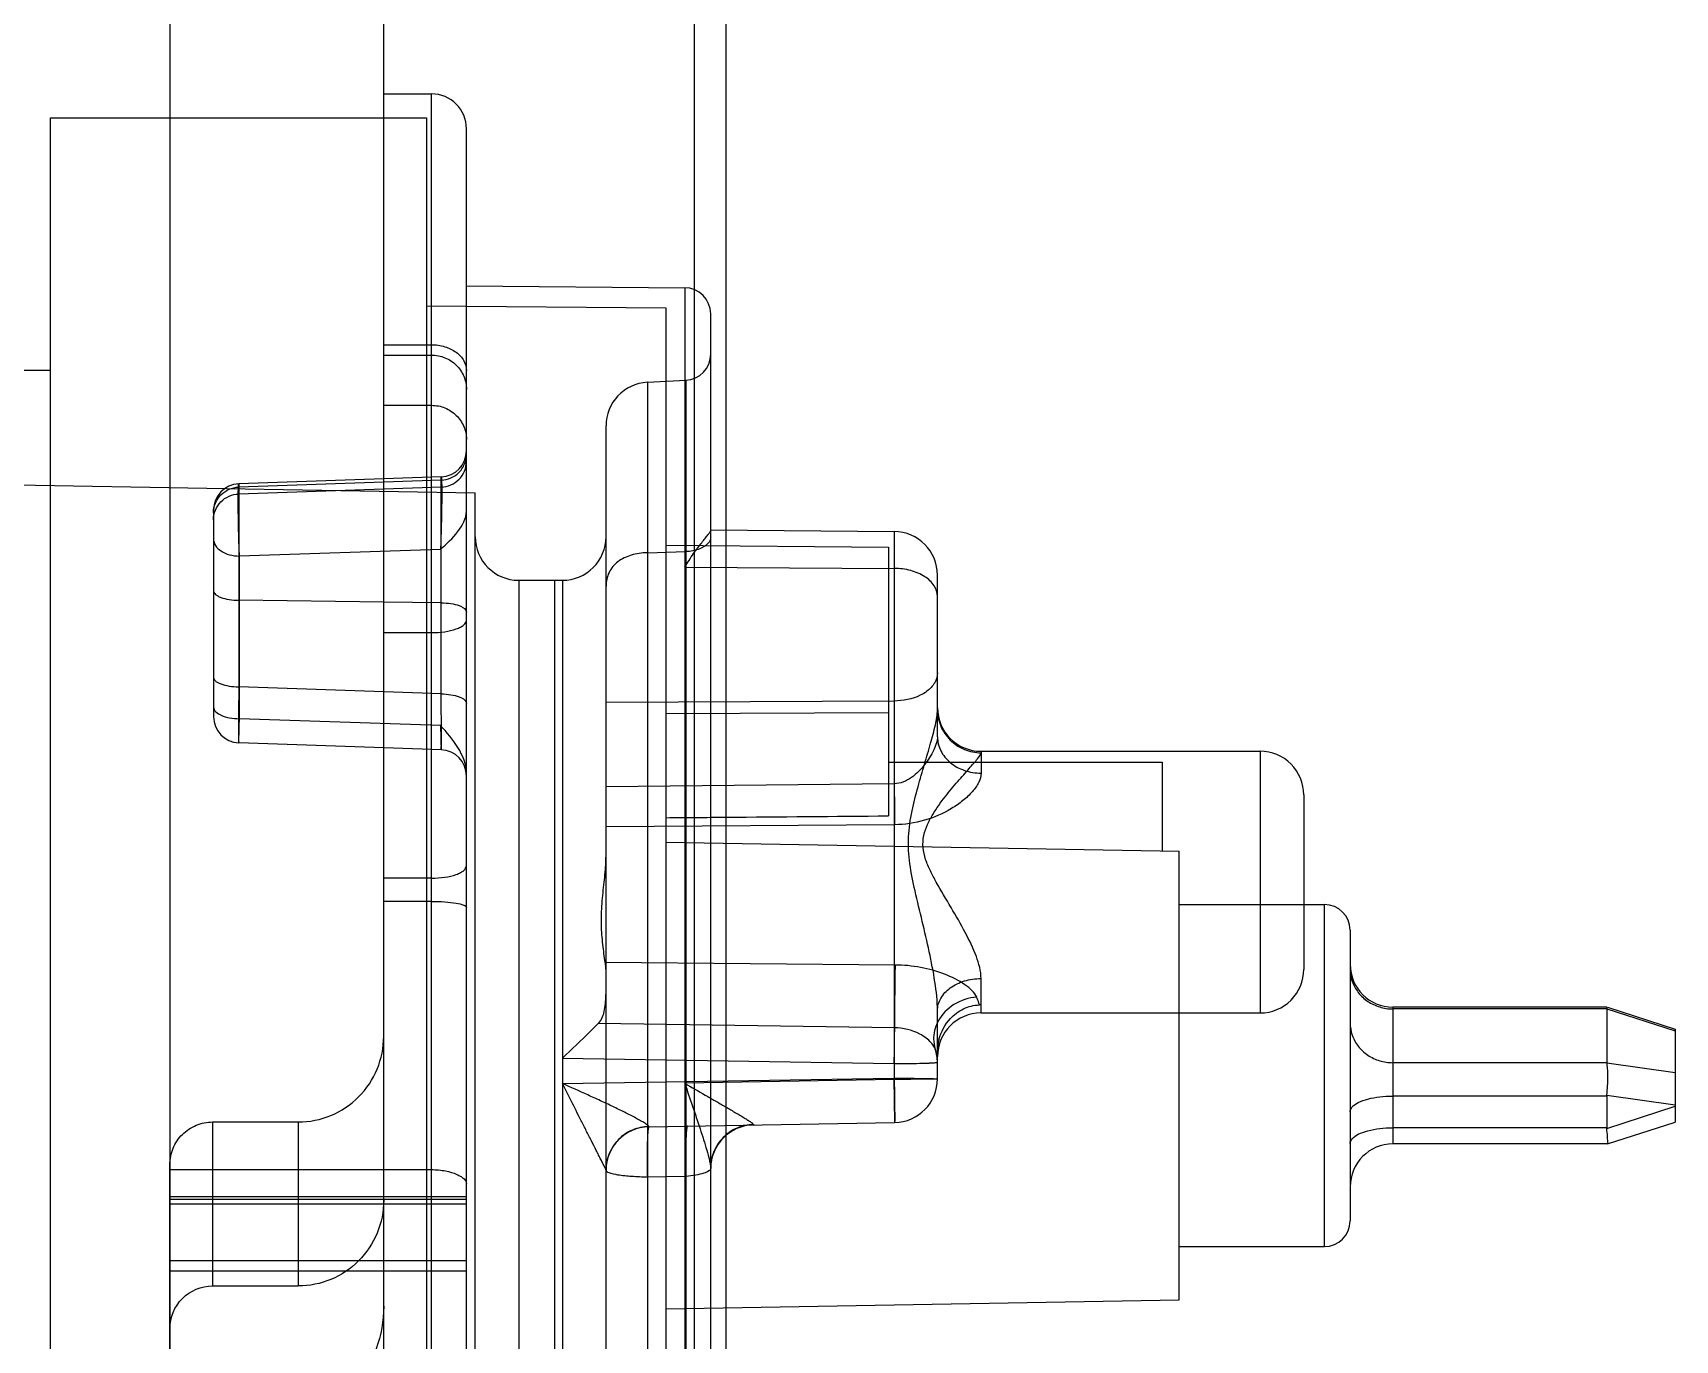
# Model space of a CAD drawing. Header units: millimetres. Extents: x 27300 to 28436, y -21252 to -20448.
# Drawn here: x 27584.11 to 27603.31, y -20633.08 to -20617.79 of the extents above; entities that cross this region are included whole.
import ezdxf

# ---------------------------------------------------------------- set-up
doc = ezdxf.new("R2010")
doc.units = ezdxf.units.MM
doc.header["$LTSCALE"] = 8
for name, color, linetype in [('Cav-cor', 30, 'Continuous'), ('PRODUCT', 1, 'Continuous'), ('WT', 4, 'Continuous')]:
    doc.layers.add(name, color=color, linetype=linetype)

# ---------------------------------------------------------------- blocks, each defined once
blk = doc.blocks.new('20160901.200809')
at = {"layer": 'Cav-cor', "color": 241}
for p, q in [((2.10399999999936, 122.1347346911025), (2.10399999999936, 190.1631368103008)), ((6.10399999999936, 158.5305208709033), (6.10399999999936, 118.2436231056017)), ((5.733409522599686, 156.9318039236023), (5.733409522599686, 118.2436231056017)), ((2.10399999999936, 135.0729357507007), (2.663999999997031, 135.0729357507007)), ((2.663999999997031, 118.8495812261026), (2.663999999997031, 135.0729308159025)), ((3.072000000000116, 112.2271215233013), (3.072000000000116, 134.6653259647028)), ((3.072000000000116, 132.8289357507019), (5.624670319899451, 132.8066589343034)), ((5.624670319899451, 132.8066589342016), (5.624670319899451, 114.4912125670999)), ((5.927999999999884, 114.7972248085025), (5.927999999999884, 132.5006043191024)), ((2.10399999999936, 132.1399369832034), (2.663999999997031, 132.1399369832034)), ((2.10399999999936, 132.0183696747008), (2.663999999997031, 132.0183696747008)), ((5.187308662298165, 131.7001913234999), (5.638014802600082, 131.7238118314017)), ((5.187308662298165, 131.7001885612008), (5.187308662298165, 115.5976801786019)), ((5.638014802600082, 131.7238118314017), (5.638014802600082, 115.5740596701035)), ((2.10399999999936, 131.4315545092031), (2.663999999997031, 131.4315545092031)), ((4.703999999997905, 116.1070341163031), (4.703999999997905, 131.1899543455002)), ((-13.87780145450233, 130.705282301602), (0.2562464151997119, 130.4585715783032)), ((0.2562464151997119, 130.4585715783032), (3.173999999999069, 130.4076420000019)), ((2.10399999999936, 130.5715324458033), (0.4093207539990544, 130.5123529425)), ((2.10399999999936, 130.5340747322007), (0.4093207539990544, 130.474895228901)), ((0.4093207539990544, 130.5123529425), (0.4093207539990544, 130.474895228901)), ((0.4093207539990544, 130.474895228901), (0.4093207539990544, 128.1393845681014)), ((2.10399999999936, 130.452181824101), (0.4093207539990544, 130.3940896150016)), ((2.776679245998821, 130.5950229227019), (2.10399999999936, 130.5715324458033)), ((2.776679245998821, 130.5575652091029), (2.10399999999936, 130.5340747322007)), ((2.776679245998821, 130.4752407148007), (2.10399999999936, 130.452181824101)), ((2.776679245998821, 130.5575652091029), (2.776679296599468, 130.5950229249029)), ((2.776679245998821, 128.0567145879031), (2.776679245998821, 130.5575652091029)), ((3.173999999999069, 116.8902295041007), (3.173999999999069, 130.4076420000019)), ((0.113999999997759, 130.2065393494013), (0.113999999997759, 127.7911321519023)), ((5.927999999999884, 129.9735118163007), (8.074450537100347, 129.9547800262008)), ((8.074450535499636, 129.9547798332023), (8.07445053309857, 123.5492000506019)), ((2.768670318397199, 129.7459739809019), (0.4173296811968612, 129.668889857403)), ((0.417329680200055, 127.7669977086007), (0.4173296811968612, 129.668889857403)), ((5.187308662298165, 129.7082485189021), (5.638014802600082, 129.7204806789014)), ((5.624670319899451, 129.5381468012019), (8.07445053309857, 129.5243983073015)), ((8.579999999998108, 127.5550724420027), (8.579999999998108, 129.4446955761014)), ((3.683999999997468, 129.3853989799027), (3.683999999997468, 117.9124725215006)), ((3.683999999997468, 129.3853989800009), (4.193999999999505, 129.3853989800009)), ((4.10399999999936, 117.9124725214024), (4.10399999999936, 129.3853989800009)), ((4.193999999999505, 129.3853989800009), (4.193999999999505, 117.9124725214024)), ((2.10399999999936, 129.1306830525027), (0.4093207539990544, 129.1518910898012)), ((2.776679245998821, 129.122264818503), (2.10399999999936, 129.1306830525027)), ((2.10399999999936, 128.7731381649028), (2.663999999997031, 128.7731381649028)), ((2.10399999999936, 128.0802050648017), (0.4093207539990544, 128.1393845681014)), ((2.776679245998821, 128.0567145879031), (2.10399999999936, 128.0802050648017)), ((8.07445053309857, 127.9734731941026), (4.703999999997905, 127.9545577753015)), ((2.76867031979782, 127.6887242545999), (0.417329680200055, 127.7669977086007)), ((2.10399999999936, 127.4261390556021), (0.4093207539990544, 127.4853185589018)), ((2.776679245998821, 127.4026485786999), (2.10399999999936, 127.4261390556021)), ((9.090000000000146, 127.3857573769019), (9.090000000000146, 127.1302436766018)), ((9.090000000000146, 127.3857573779023), (12.35399999999936, 127.3857573779023)), ((12.35399999999936, 127.3857573779023), (12.35399999999936, 124.325757377901)), ((8.07445053309857, 127.0055453658024), (4.703999999997905, 126.9718428742999)), ((12.86399999999776, 126.8757573779003), (12.86399999999776, 124.8357573779031)), ((8.078901066197432, 126.5271808939033), (4.703999999997905, 126.5029583552023)), ((2.663999999997031, 125.9019991423011), (2.10399999999936, 125.9019991423011)), ((2.663999999997031, 125.6307573113008), (2.10399999999936, 125.6307573113008)), ((8.084475025698339, 124.8865139884001), (4.693553034798242, 124.9144588272029)), ((9.090000000000146, 124.3257573780029), (9.090000000000146, 124.7285526923006)), ((8.579999999998108, 123.5547671865024), (8.579999999998108, 124.352817797102)), ((9.090000000000146, 124.325757377901), (12.35399999999936, 124.325757377901)), ((8.077236629898835, 124.153268602), (4.610917646998132, 124.2025646004004)), ((4.193999999999505, 123.797547853701), (8.069999999999709, 123.7354157795016)), ((4.193999999999505, 123.5003237022029), (8.069999999999709, 123.5624556922012)), ((4.292570810099278, 123.3055044694011), (4.193999999999505, 123.5003112885024)), ((8.07445053309857, 123.5492000506019), (5.624670319899451, 123.5039310058019)), ((8.069999999999709, 123.5624556922012), (8.078900727297878, 123.0448448620009)), ((0.1039999999993597, 123.0510497866017), (0.1039999999993597, 121.1333623451028)), ((0.1039999999993597, 123.0510497866017), (1.10399999999936, 123.0510497866017)), ((1.10399999999936, 123.0510497866017), (1.10399999999936, 121.1333623451028)), ((5.205099272698135, 122.9946824710023), (8.078900727297878, 123.0448448620009)), ((5.205099272698135, 122.9946824710023), (5.205126602599194, 122.9974823836019)), ((-0.3960000000006403, -29.87658196589837), (-0.3960000000006403, 122.5523079473023)), ((-0.3960000000006403, 122.4940219801028), (2.663999999997031, 122.4940219801028)), ((5.638014802600082, 122.4147866186031), (5.187308662298165, 122.4061445745028)), ((-0.3960000000006403, 122.1788197652022), (3.072000000000116, 122.1788197652022)), ((3.072000000000116, 122.1451822686031), (-0.3960000000006403, 122.1451822686031)), ((-0.3960000000006403, 122.0943667316023), (3.072000000000116, 122.0943667316023)), ((2.10399999999936, 117.2478752993011), (2.10399999999936, 122.1347346911025)), ((-0.3960000000006403, 121.4330597074004), (3.072000000000116, 121.4330597074004)), ((-0.3960000000006403, 121.3106692687034), (3.072000000000116, 121.3106692687034)), ((0.1039999999993597, 121.1333623451028), (1.10399999999936, 121.1333623451028))]:
    blk.add_line(p, q, dxfattribs=at)
for centre, radius, start, end in [((2.663999999997031, 134.6649357507013), 0.4079999999999998, 0, 90), ((5.621999999999389, 132.5006705858032), 0.3059999999999999, 0, 89.50000000045851), ((5.621999999999389, 132.0293924690013), 0.3059999999999999, 272.9999999995457, 0), ((5.213999999999942, 131.1908902607029), 0.5099999999999998, 92.99999999996813, 180), ((2.765999999999622, 130.9008350729018), 0.3059994590999999, 272.0000094381729, 0.0002702082314281174), ((0.4199999999982538, 130.2065393494013), 0.3059999999999999, 92.00000001244523, 180), ((3.683999999997468, 129.8953989800029), 0.5099999999999998, 180.0014595721823, 270), ((4.193999999999505, 129.8953989800029), 0.5099999999999998, 270, 0), ((8.069999999999709, 129.4447994455004), 0.5099999999999998, 359.9999801050587, 89.49999955304615), ((0.4199999999982538, 127.7911322828004), 0.3059999999999999, 180.0000245079141, 268.0000008545329), ((9.090000000000146, 127.8957573779007), 0.5099999999999998, 180.0008764280699, 270), ((2.765999999999622, 127.0968373377), 0.3059994574999999, 359.9995595909793, 87.9999846296737), ((12.35399999999936, 126.8757573779003), 0.5099999999999998, 359.999901080089, 90), ((109.3233240365989, 127.7083259768006), 101.2513125163999, 180.3976905114013, 180.6683978858986), ((12.35399999999936, 124.8357573779031), 0.5099999999999998, 270, 9.891991098657226e-05), ((9.090000000000146, 123.8157573779026), 0.5099999999999998, 90, 180), ((9.080134322299273, 121.5025248144011), 2.917601569699999, 89.80625772170758, 90.18894842099895), ((8.996975321399077, 124.0084656873005), 0.4646530350999998, 151.7922679197169, 154.9524128339091), ((1.104226657698746, 124.050783805902), 0.9997460257999995, 269.9870100188295, 0.06822803644635037), ((8.069999999999709, 123.7431043148026), 0.5099999999999998, 0, 18.24499896481066), ((9.143147913699067, 123.8755642682008), 0.5631483130999998, 165.6226958840331, 179.9317630983041), ((8.072201561499242, 155.8154195200004), 32.08000378639998, 269.9960679498008, 270.2775446406006), ((8.12391640379792, 146.4886061651014), 22.75305028719999, 270.2610892421992, 270.6191114954978), ((8.261617560499872, 134.6539231000024), 10.91757462839999, 270.5675992446022, 271.1597950912899), ((8.069999999999709, 123.5547671865024), 0.5099999999999998, 271.0000000000659, 0), ((5.213999999999942, 122.4847609918033), 0.5099995773999998, 91.00000165735898, 180.0000949763223), ((6.437998535198858, 122.5061251204024), 0.5099990844999998, 90.99983541349597, 179.9999970424413)]:
    blk.add_arc(centre, radius, start, end, dxfattribs=at)
at = {"layer": 'Cav-cor', "color": 241, "extrusion": (0, 0, -1)}
for centre, major_axis, start_param, end_param in [((1.10399999999936, 122.1347346911025), (0, -1.001372346), 4.712388980379586, 6.283185307179586), ((0.1039999999993597, 120.6326761721029), (0, -0.500686173), 1.5707963268, 3.1415926536)]:
    blk.add_ellipse(centre, major_axis=major_axis, ratio=0.9986295347999996, start_param=start_param, end_param=end_param, dxfattribs=at)
at = {"layer": 'Cav-cor', "color": 241}
for points, knots in [([(2.663999999997031, 132.1399369832034), (2.716610664298059, 132.1399369832034), (2.819177303597826, 132.1253555633011), (2.953178287400078, 132.0613584788007), (3.047822759199335, 131.9619348875021), (3.072000000000116, 131.8767311691008), (3.072000000000116, 131.8366869392012)], [0, 0, 0, 0, 0.2828298238, 0.5476635325, 0.7847261078, 1, 1, 1, 1]), ([(2.663999999997031, 132.0183696747008), (2.717027789098211, 132.0183696747008), (2.823949858298874, 131.9976599463007), (2.959541449599783, 131.9088138410007), (3.050628332799533, 131.7756846444026), (3.072000000000116, 131.6699928463022), (3.072000000000116, 131.6178657839009)], [0, 0, 0, 0, 0.2521375976, 0.5030283649, 0.7521451953, 1, 1, 1, 1]), ([(2.663999999997031, 131.4315545092031), (2.717027790797147, 131.4315545094032), (2.823949863199232, 131.4108447794024), (2.959541455096769, 131.3219986708027), (3.050628334996873, 131.1888694739027), (3.072000000000116, 131.0831776788), (3.072000000000116, 131.0310506184032)], [0, 0, 0, 0, 0.2521376056, 0.5030283793, 0.7521452051, 1, 1, 1, 1]), ([(2.776679245998821, 130.4752407148007), (2.815545579200261, 130.4765730207), (2.893365496100159, 130.4940862598014), (2.991264605600009, 130.5613081761003), (3.056688394299272, 130.6597170448003), (3.072000000000116, 130.7371995060021), (3.072000000000116, 130.7754356508012)], [0, 0, 0, 0, 0.2521342174, 0.5029850528, 0.7520995553000001, 1, 1, 1, 1]), ([(2.890460931797861, 130.5833510522025), (2.931020231699222, 130.601053306902), (3.005083375599497, 130.6546400277002), (3.048855478096812, 130.7350403753007), (3.060793731398007, 130.7773229527011)], [0, 0, 0, 0, 0.5018057632, 1, 1, 1, 1]), ([(0.4173296823973942, 129.6688898606008), (0.4156011067971122, 129.7095533902029), (0.4124616847002471, 129.7966166993028), (0.4086744669002655, 129.9320264123016), (0.4057192449981812, 130.0731558119005), (0.4038553434984351, 130.2085166611032), (0.4032173318992136, 130.3127945671004), (0.4035339811998711, 130.3850045044019), (0.4038983937971352, 130.428599115101), (0.4050585833974765, 130.4624436727026), (0.4052539669974067, 130.4895905693011), (0.4079775430982409, 130.5017199669019), (0.4074789453989069, 130.5122816042021), (0.409320753897191, 130.512352942802)], [0, 0, 0, 0, 0.1446647793, 0.309650593, 0.4814923746, 0.6463691378, 0.7909245075, 0.8518561745000001, 0.9034996338, 0.9448293418000001, 0.9750166173999999, 0.9934485761, 1, 1, 1, 1]), ([(2.776679246097046, 130.5950229232003), (2.778497162496933, 130.5950854774019), (2.778173367900308, 130.5842820493017), (2.780803478799498, 130.5723679688017), (2.781100941800105, 130.5448775922014), (2.782269801697112, 130.5107800542028), (2.782672734800144, 130.4666948752019), (2.783012945397786, 130.393654124), (2.782383145298809, 130.2881981043029), (2.780492938098178, 130.1515135010013), (2.777488609797729, 130.0094265541011), (2.773629162897123, 129.8736366946032), (2.770443221597816, 129.7865464602), (2.768677106298128, 129.745974208603)], [0, 0, 0, 0, 0.0064226584, 0.0248034767, 0.0549972395, 0.09643435800000001, 0.1482945272, 0.2095219347, 0.3548410013, 0.5203424102, 0.6922970564, 0.8566082614, 1, 1, 1, 1]), ([(0.113999999997759, 130.0938946790011), (0.113999999997759, 130.1321307550024), (0.1292393758994876, 130.2095383507003), (0.1729356439973344, 130.2751635190034), (0.1998817256971961, 130.3025544141019)], [0, 0, 0, 0, 0.4987786489, 1, 1, 1, 1]), ([(0.1998817256971961, 130.3025544141019), (0.2270157185994321, 130.3301363224018), (0.2927077005988394, 130.3753200093015), (0.370454351297667, 130.3927573068031), (0.4093207539990544, 130.3940896150016)], [0, 0, 0, 0, 0.4987242272, 1, 1, 1, 1]), ([(2.768670318397199, 129.7459739809019), (2.839707829600229, 129.8124945439013), (2.973660377498163, 129.9326268676014), (3.071998023599008, 130.1068540887027), (3.072000000000116, 130.1926519222034)], [0, 0, 0, 0, 0.5314627921, 1, 1, 1, 1]), ([(0.113999999997759, 129.8690422423024), (0.113999999997759, 129.8425085796007), (0.1331993161002174, 129.7846933967012), (0.2041437032967224, 129.7203616110019), (0.30288469199877, 129.6788259202003), (0.3782175567976083, 129.6691131381012), (0.4173296811968612, 129.6688898570028)], [0, 0, 0, 0, 0.200666687, 0.4330573711, 0.704201097, 1, 1, 1, 1]), ([(5.624670319899451, 129.5381468012019), (5.657500564098882, 129.5920697463007), (5.707382448999851, 129.6684111046015), (5.775197927498084, 129.7627324977002), (5.820487577799213, 129.8222976302022), (5.860270930097613, 129.872752909203), (5.893704222897213, 129.9134679822018), (5.915267120497447, 129.9426070021), (5.927999999999884, 129.9599677545011), (5.927999999999884, 129.9669563770003)], [0, 0, 0, 0, 0.3600854845000001, 0.5196307782, 0.6627077503000001, 0.786473676, 0.8872176006999999, 0.9601383473999999, 1, 1, 1, 1]), ([(5.927999999999884, 129.8800887690013), (5.927999999999884, 129.8759094378001), (5.925717545200314, 129.8564888317014), (5.915356697300012, 129.8388537649007), (5.905834090397548, 129.8269804670999)], [0, 0, 0, 0, 0.2154343741, 1, 1, 1, 1]), ([(5.187308662298165, 129.7082485189021), (5.124125394599105, 129.7065099935026), (5.002552332996856, 129.6891915045999), (4.839711140099098, 129.6147885719001), (4.726239330699173, 129.4832045124022), (4.703999999997905, 129.3715094440013), (4.703999999997905, 129.3164669187026)], [0, 0, 0, 0, 0.2743288083, 0.5268736004, 0.7611070447, 1, 1, 1, 1]), ([(5.905834090397548, 129.8269804670999), (5.87937492150013, 129.7939897540018), (5.791415099600272, 129.7409896332028), (5.69371183489784, 129.7219712198021), (5.638014802600082, 129.7204806789014)], [0, 0, 0, 0, 0.4315020118, 1, 1, 1, 1]), ([(8.579999999998108, 129.1964365191016), (8.579999999998108, 129.2399815862009), (8.547693304499262, 129.3351690060008), (8.429319251998095, 129.4402357240033), (8.264987302398367, 129.5081751942998), (8.139625334097218, 129.5240325389022), (8.07445053309857, 129.5243983073015)], [0, 0, 0, 0, 0.1987561478, 0.4305678543, 0.7025128856999999, 1, 1, 1, 1]), ([(0.113999999997759, 129.2614848800004), (0.113999999997759, 129.2459070898003), (0.131680821399641, 129.2209850612999), (0.1649285552994115, 129.1998894675016), (0.2176717687980272, 129.1766651803009), (0.3003281728997536, 129.1579859541998), (0.3712667557992972, 129.1523673159027), (0.4093207539990544, 129.1518910898012)], [0, 0, 0, 0, 0.1405691282, 0.2395460693, 0.3599403697, 0.6565856819, 1, 1, 1, 1]), ([(2.776679245998821, 129.122264818503), (2.814733244100353, 129.1217885923033), (2.885671826898033, 129.1161699541008), (2.968328230897896, 129.0974907280033), (3.02107144440015, 129.0742664409008), (3.054319178500009, 129.0531708471026), (3.072000000000116, 129.0282488185003), (3.072000000000116, 129.012671028202)], [0, 0, 0, 0, 0.3434143172, 0.640059629, 0.7604539297, 0.8594308712000001, 1, 1, 1, 1]), ([(2.663999999997031, 128.7731381649028), (2.716177009398962, 128.7731381649028), (2.813825289296801, 128.7798145159031), (2.92783524909828, 128.8043253977012), (3.001034543798596, 128.8355699805034), (3.047126915898843, 128.8639894420012), (3.072000000000116, 128.8980206069027), (3.072000000000116, 128.9193522883033)], [0, 0, 0, 0, 0.3422256468, 0.6397971421, 0.7607710336, 0.8600868744, 1, 1, 1, 1]), ([(8.579999999998108, 128.3014349823025), (8.579999999998108, 128.2621081442012), (8.5543915972994, 128.1770475933008), (8.49342628229715, 128.1151986019031), (8.457494508998934, 128.0882131206017)], [0, 0, 0, 0, 0.4667123062, 1, 1, 1, 1]), ([(0.113999999997759, 128.2489783584024), (0.113999999997759, 128.2334005666999), (0.1316808199990191, 128.2084785354018), (0.1649285550993227, 128.1873829394026), (0.2176717682996241, 128.1641586516016), (0.3003281728997536, 128.1454794272031), (0.3712667558975227, 128.1398607921001), (0.4093207539990544, 128.1393845681014)], [0, 0, 0, 0, 0.1405691396, 0.2395460815, 0.3599403807, 0.6565856876, 1, 1, 1, 1]), ([(0.4093207539990544, 128.1393845681014), (0.408964929600188, 128.0932277664033), (0.4083352633970208, 128.004659393202), (0.4076181379969057, 127.8784586205002), (0.4071638742971118, 127.7663747221013), (0.4070145076002518, 127.6710296033016), (0.4070639232995745, 127.6029503343016), (0.4073770826980763, 127.5585529435011), (0.4074803429975873, 127.5329079816001), (0.4081408460988314, 127.5134785937007), (0.4076802253985079, 127.497968158601), (0.4095009882003069, 127.4913996940013), (0.4083365038968623, 127.4853532958005), (0.4093207539990544, 127.4853185589018)], [0, 0, 0, 0, 0.2116892325, 0.4061965648, 0.5788001990999999, 0.7256897066, 0.8435798986, 0.8907510133, 0.9297309142, 0.960289341, 0.9822352873000001, 0.9954832509999999, 1, 1, 1, 1]), ([(2.776679245998821, 127.4026485786999), (2.777649538398691, 127.4026136136017), (2.776513307599089, 127.4087785718002), (2.77831378799965, 127.415159305303), (2.777859672500199, 127.4307279765017), (2.778516964299342, 127.4500887101021), (2.778621776898945, 127.4757272659008), (2.778934579797351, 127.5200986520031), (2.77898543629999, 127.5881892476027), (2.77883537589878, 127.6835555407015), (2.778381785698002, 127.7956745007032), (2.777664498997183, 127.9219244458), (2.777034835897211, 128.0105273155023), (2.776679245998821, 128.0567145879031)], [0, 0, 0, 0, 0.0044528094, 0.0176402017, 0.0395478581, 0.0700582988, 0.1089931114, 0.1561567938, 0.2740137043, 0.4209738938000001, 0.5936459271, 0.7881712665, 1, 1, 1, 1]), ([(2.776679245998821, 128.0567145879031), (2.814733244198578, 128.0562383617034), (2.885671827199985, 128.0506197235009), (2.968328231298074, 128.0319404974034), (3.021071444698464, 128.0087162101008), (3.054319178700098, 127.9876206164008), (3.072000000000116, 127.9626985879004), (3.072000000000116, 127.9471207976021)], [0, 0, 0, 0, 0.3434143181, 0.6400596303, 0.7604539306999999, 0.8594308718000001, 1, 1, 1, 1]), ([(8.457494508998934, 128.0882131206017), (8.43284130669781, 128.0696980720022), (8.316617013697396, 128.0004921612999), (8.178186360699328, 127.974055373601), (8.07445053309857, 127.9734731943026)], [0, 0, 0, 0, 0.2291135705, 1, 1, 1, 1]), ([(0.113999999997759, 127.9039156829022), (0.113999999997759, 127.8602542169028), (0.1959244466997916, 127.8020340791008), (0.3038308077993861, 127.7744875756034), (0.3784047632980219, 127.7671497079027), (0.417329680200055, 127.7669977087025)], [0, 0, 0, 0, 0.3736745056, 0.6668604765999999, 1, 1, 1, 1]), ([(0.4093207539990544, 127.4853185589018), (0.4097305828981916, 127.4852998888018), (0.4091697818985267, 127.4879331499033), (0.4100646860970301, 127.4906092168021), (0.4099575908985571, 127.4972077474013), (0.410686474697286, 127.5096815786019), (0.4112274461003835, 127.5316387728999), (0.4122671974000696, 127.5641238712014), (0.4133477122995828, 127.6050048433026), (0.4151239095990604, 127.6735202333002), (0.4164334713968856, 127.7283668286), (0.4173296802982804, 127.7669977086007)], [0, 0, 0, 0, 0.0043673717, 0.0173432718, 0.0388696798, 0.06887105019999999, 0.1537350409, 0.2701706047, 0.4160507204, 0.5886430311999999, 1, 1, 1, 1]), ([(8.3180694449984, 125.7524363323028), (8.294449784898461, 125.8575895823014), (8.250728725299268, 126.0661731739019), (8.230418392296997, 126.3823121214009), (8.277186479397642, 126.6845099103011), (8.34984591259854, 126.9661686390027), (8.426873294698453, 127.2287026520025), (8.498576779697032, 127.468968114601), (8.55486298949836, 127.6798337209002), (8.580000722897239, 127.8131413566007), (8.579999999998108, 127.8731071782022)], [0, 0, 0, 0, 0.1491590499, 0.2947160668, 0.4354339135, 0.5702227492999999, 0.6972873927, 0.8141234696999999, 0.9170068926, 1, 1, 1, 1]), ([(8.579999999998108, 127.8731071780021), (8.579999999998108, 127.8074770900021), (8.606631722799648, 127.6745630460027), (8.720393854899157, 127.506971099403), (8.889846313297312, 127.3949012259), (9.023689441597526, 127.3687697281021), (9.090000000000146, 127.3687697281021)], [0, 0, 0, 0, 0.2487402963, 0.4981769078, 0.7486806971, 1, 1, 1, 1]), ([(2.768669816698093, 127.688724271502), (2.769573652200052, 127.6495641675028), (2.770886818398139, 127.5939453509018), (2.772668079400319, 127.5244277458005), (2.7737507403981, 127.4828848813013), (2.774793375898298, 127.4498307047033), (2.77532571519987, 127.4275003765033), (2.776060172996949, 127.4147699498026), (2.775934026500181, 127.4080843180018), (2.776855101899855, 127.4052742989006), (2.776258987298206, 127.4026640281008), (2.776679245998821, 127.4026485786999)], [0, 0, 0, 0, 0.4105900402, 0.5830843867000001, 0.7291154522, 0.8457871294, 0.9308214585, 0.9609339540999999, 0.9825576737999999, 0.9955918243, 1, 1, 1, 1]), ([(3.072000000000116, 127.1236529006019), (3.072003974997642, 127.2309631548014), (2.984837716499896, 127.4449528552032), (2.841302413798985, 127.6064017455028), (2.76867031979782, 127.6887242545999)], [0, 0, 0, 0, 0.4943037411, 1, 1, 1, 1]), ([(8.579999999998108, 127.5550724428031), (8.580000295896753, 127.5312961874006), (8.56934502959848, 127.4783316559005), (8.524142826798197, 127.366128056201), (8.45232275519811, 127.2528146388031), (8.360635203298443, 127.1474808927014), (8.27874774799784, 127.0761831090022), (8.183531894697808, 127.0216990314002), (8.110759203798807, 127.0061324432027), (8.07445053309857, 127.0055453658024)], [0, 0, 0, 0, 0.08964167320000001, 0.2005191433, 0.4555842732, 0.59019428, 0.7263374901, 0.8630904923999999, 1, 1, 1, 1]), ([(8.579999999998108, 127.555072442603), (8.579999999998108, 127.4993506714018), (8.6085666787003, 127.3832492179026), (8.72534989019914, 127.2427164374021), (8.893919634097983, 127.1511782354028), (9.02404914409999, 127.1302436919032), (9.090000000000146, 127.1302436762016)], [0, 0, 0, 0, 0.2286761959, 0.4703504178, 0.7293447331999999, 1, 1, 1, 1]), ([(8.566138890098955, 125.8557573778999), (8.542324063797423, 125.8986093351014), (8.496447857298335, 125.9850912082002), (8.438390541898116, 126.1190697413003), (8.405174963998434, 126.2600263982022), (8.413797399898613, 126.4019496618021), (8.459887531098502, 126.5313524269004), (8.543206672096858, 126.6842680746013), (8.664257414999156, 126.8510917216008), (8.78974600969741, 127.0019266599011), (8.884383255099237, 127.1099319189016), (8.947175735098426, 127.1803804524025), (9.001764378997905, 127.2419189116008), (9.046169743498467, 127.2937297563003), (9.075681767597416, 127.3331919606026), (9.090000303600391, 127.3585138466005), (9.090000000000146, 127.3687697281021)], [0, 0, 0, 0, 0.0833887701, 0.1664382746, 0.2478859442, 0.327290252, 0.4044607938000001, 0.4796233007, 0.6229848093, 0.754082777, 0.8133729503, 0.8672615361, 0.9145157496999999, 0.9535672086, 0.9825552693999999, 1, 1, 1, 1]), ([(9.090000000000146, 127.1302436766018), (9.090000844196766, 127.0940741725026), (9.065082462399005, 127.0141256638017), (8.987672050698166, 126.9072056856021), (8.877904879598645, 126.8044345965027), (8.696243984399189, 126.6793312539012), (8.430043178999767, 126.5632459976005), (8.196698690597259, 126.5281059305998), (8.078901066197432, 126.5271808939033)], [0, 0, 0, 0, 0.08645945210000001, 0.1924641482, 0.3135566244, 0.4440115811, 0.7184083018999999, 1, 1, 1, 1]), ([(2.663999999997031, 125.9019991423011), (2.716177008798695, 125.9019991423011), (2.813825287899817, 125.9086754931013), (2.927835246897303, 125.9331863747029), (3.00103454209966, 125.964430956803), (3.047126914898399, 125.992850418701), (3.072000000000116, 126.0268815839008), (3.072000000000116, 126.0482132657016)], [0, 0, 0, 0, 0.3422256428, 0.6397971364, 0.7607710293000001, 0.8600868718000001, 1, 1, 1, 1]), ([(4.682896889196854, 125.8557573778999), (4.691099071198551, 125.9321174664001), (4.701365913599147, 126.0338072866034), (4.703999999997905, 126.1359092784005), (4.703999999997905, 126.1612027125011)], [0, 0, 0, 0, 0.7522505009, 1, 1, 1, 1]), ([(4.693553034798242, 124.9144588272029), (4.685467710598459, 124.9849824681005), (4.664138331700087, 125.1319616919027), (4.645856084898696, 125.3621901986007), (4.654819098199368, 125.6064841264015), (4.673884426400036, 125.7718537948022), (4.682896889196854, 125.8557573778999)], [0, 0, 0, 0, 0.2253812969, 0.4715375554, 0.7320713494, 1, 1, 1, 1]), ([(9.090000000000146, 124.7285526923006), (9.08999950929865, 124.8160733114019), (9.03671264429795, 125.004386234501), (8.905386573300348, 125.2757849687005), (8.739586724299443, 125.5615221409025), (8.62198881669974, 125.7551781293005), (8.566138890098955, 125.8557573778999)], [0, 0, 0, 0, 0.2096872501, 0.4570717562, 0.7243676604000001, 1, 1, 1, 1]), ([(2.663999999997031, 125.6307573113008), (2.716075923897733, 125.6307573113008), (2.812731391099078, 125.6276293430019), (2.938684407097753, 125.6144278238025), (3.021707558196795, 125.5963344387019), (3.061954753797181, 125.5779379410014), (3.072000000000116, 125.5652664468034), (3.072000000000116, 125.5599779698023)], [0, 0, 0, 0, 0.3689319367, 0.6836042239, 0.8993875906000001, 0.9625337793000001, 1, 1, 1, 1]), ([(8.579999999998108, 124.352817797102), (8.579999526198662, 124.4655682928023), (8.554015265399357, 124.6970777567003), (8.486194845900172, 125.043938918403), (8.402773466397775, 125.3969732926016), (8.344721987898083, 125.6334955420025), (8.3180694449984, 125.7524363323028)], [0, 0, 0, 0, 0.2371617256, 0.4877275858, 0.7436132104000001, 1, 1, 1, 1]), ([(4.693553034798242, 124.9144588272029), (4.700385333999293, 124.8548646031013), (4.702277058197069, 124.727625834701), (4.702039427196723, 124.5680965264), (4.694821186400077, 124.4375326385016), (4.679705613798433, 124.3231109915032), (4.647381236798537, 124.2404790832006), (4.610917498597701, 124.2025644394016)], [0, 0, 0, 0, 0.2468262249, 0.5221958632, 0.6572429109000001, 0.7835458587, 1, 1, 1, 1]), ([(8.084475025298161, 124.8865139879999), (8.083362515699264, 124.825949850303), (8.07972810229694, 124.5815494179005), (8.077017190298648, 124.3371225388), (8.077236210498086, 124.1532686087012)], [0, 0, 0, 0, 0.247820429, 1, 1, 1, 1]), ([(9.03872168829912, 124.5107728800031), (9.026705978500104, 124.5380882216014), (8.98389768729976, 124.5923311091028), (8.862143197497062, 124.6908245207014), (8.659028788599244, 124.7910385352006), (8.382081981297233, 124.8672359089032), (8.184453751196997, 124.885691073403), (8.084475025698339, 124.8865139884001)], [0, 0, 0, 0, 0.084396284, 0.1907371956, 0.4421787243, 0.7172338558, 1, 1, 1, 1]), ([(8.579999999998108, 124.3528177970002), (8.579999999998108, 124.4024690952028), (8.610353467400273, 124.5082872960011), (8.728793009697256, 124.6313111306008), (8.89615985169803, 124.7105308196005), (9.024241334100225, 124.7285528426), (9.090000000000146, 124.7285526918022)], [0, 0, 0, 0, 0.2142713137, 0.450977336, 0.716216972, 1, 1, 1, 1]), ([(9.03872168829912, 124.510772803802), (8.945845064099558, 124.5038158558018), (8.764183700099238, 124.4451385198008), (8.629989246499463, 124.3073143071015), (8.58750463260003, 124.2280930945999)], [0, 0, 0, 0, 0.5088584801, 1, 1, 1, 1]), ([(9.07051275469712, 124.4201105192005), (9.06873250749777, 124.4268303218014), (9.060004131399182, 124.4576617984021), (9.048815371199453, 124.4878028871026), (9.03872168829912, 124.5107728800031)], [0, 0, 0, 0, 0.2169566454, 1, 1, 1, 1]), ([(8.731348768098542, 124.2605661397029), (8.774798683600238, 124.3071184293003), (8.87907889359849, 124.385998754402), (9.006843736398878, 124.417633235902), (9.070507270498638, 124.4197934194017)], [0, 0, 0, 0, 0.4999167618, 1, 1, 1, 1]), ([(4.610917498597701, 124.2025644394016), (4.581380720497691, 124.1718524194002), (4.444821150598727, 124.0343615974016), (4.304019853298087, 123.9011964378005), (4.193999999999505, 123.7975477992004)], [0, 0, 0, 0, 0.2199089173, 1, 1, 1, 1]), ([(8.077236597899173, 124.1532670670022), (8.075542595197476, 124.1257269190028), (8.075807799497852, 124.0643618152026), (8.074319567997009, 123.9651392677006), (8.07225246300004, 123.8534404387028), (8.071355376498104, 123.7754429302004), (8.069999999999709, 123.7354158092021)], [0, 0, 0, 0, 0.198069811, 0.4401084182, 0.712501768, 1, 1, 1, 1]), ([(8.449303720099124, 124.0302879957017), (8.425076966399502, 124.0487295467028), (8.313272221697844, 124.1191704907033), (8.17860070989991, 124.1521576047999), (8.077236597899173, 124.1532670670022)], [0, 0, 0, 0, 0.230979622, 1, 1, 1, 1]), ([(8.57601989899922, 124.2051862388034), (8.570808179800224, 124.1940315075008), (8.552069459798076, 124.1493682572), (8.540630993898958, 124.1015780665002), (8.536993400597567, 124.0656506542)], [0, 0, 0, 0, 0.2542617932, 1, 1, 1, 1]), ([(8.519021598996915, 123.9638457007022), (8.514371438897797, 123.9696199789032), (8.493271494597138, 123.9939000406011), (8.468983910897805, 124.0153073157016), (8.449303720099124, 124.0302879957017)], [0, 0, 0, 0, 0.2306248848, 1, 1, 1, 1]), ([(8.554360809899663, 123.902774618502), (8.55272153469923, 123.9077468857031), (8.54390532529942, 123.9296826637001), (8.530535795398464, 123.9495480915029), (8.519021598996915, 123.9638457007022)], [0, 0, 0, 0, 0.2219095442, 1, 1, 1, 1]), ([(8.536993400597567, 124.0656506542), (8.535593813598098, 124.0518273550006), (8.532865324898012, 123.9970404852029), (8.541546487300366, 123.9416467527008), (8.554360766298487, 123.902774557002)], [0, 0, 0, 0, 0.253429419, 1, 1, 1, 1]), ([(8.579999999998108, 123.7431043148026), (8.579999999998108, 123.7425408668023), (8.57678849579679, 123.7425179011007), (8.57308223919972, 123.7416240464008), (8.56471199689986, 123.7412827402004), (8.54862063769906, 123.7403116597015), (8.520595601698005, 123.7394821196031), (8.49653481509813, 123.7388741527029), (8.482598667196726, 123.7385851245999)], [0, 0, 0, 0, 0.0173153741, 0.06598090200000001, 0.1461825189, 0.2576076747, 0.5716348706000001, 1, 1, 1, 1]), ([(5.205126602599194, 122.9974823836019), (5.205133528597798, 122.9997157705002), (5.200390636797238, 123.0052311092004), (5.191307407298154, 123.0133681372026), (5.176276463200338, 123.0241760201025), (5.148783215998264, 123.0421470586007), (5.10671551429914, 123.0669160380021), (5.050108697199903, 123.0980772859002), (4.987666259999969, 123.1308231118019), (4.898281842397409, 123.1760811129025), (4.781697852398793, 123.2327083770033), (4.638045161998889, 123.3000774874999), (4.441837060399848, 123.3898103216015), (4.293365221397835, 123.4561726956999), (4.194000410399894, 123.5003237088022)], [0, 0, 0, 0, 0.0059185681, 0.0172272864, 0.0336342547, 0.0542854766, 0.1045824987, 0.1627458869, 0.225595221, 0.2913944339, 0.4282531347, 0.5690369827, 0.7118567108, 1, 1, 1, 1]), ([(5.624670319899451, 123.5039303783014), (5.655073912599619, 123.4144605116016), (5.715431079697737, 123.2373800283021), (5.788960883899563, 123.0175018933005), (5.844240813599754, 122.8459455159027), (5.88142387409971, 122.7245449099028), (5.908402509197913, 122.6287940536022), (5.923398076498415, 122.5602074410017), (5.927998143397417, 122.5294249642029), (5.927999999999884, 122.5156416395002)], [0, 0, 0, 0, 0.2738964002, 0.5422668663, 0.6720235158, 0.7962921501000001, 0.9103676146999999, 0.9600484918000001, 1, 1, 1, 1]), ([(5.624671018496883, 123.5039310187021), (5.704386094297661, 123.4578783753022), (5.82324281379988, 123.3890965466016), (5.980490836198442, 123.2983711269007), (6.094720044697169, 123.2323382381001), (6.18712373769813, 123.1786766988007), (6.257601055698615, 123.1372563669029), (6.306392281698209, 123.1081623393002), (6.350662716398801, 123.0811383431028), (6.387557514997752, 123.0573717861007), (6.412569503299892, 123.0397664923003), (6.424800844899437, 123.0281443646018), (6.428490808899369, 123.0229710378007), (6.428593205899233, 123.0207968838004)], [0, 0, 0, 0, 0.2939379622, 0.4384527186, 0.5796404629999999, 0.715203703, 0.7796334422, 0.8406261028, 0.8966354217, 0.9450428233, 0.9812744535, 0.9930505801, 1, 1, 1, 1]), ([(8.069999999999709, 123.5624556922012), (8.175989971998206, 123.5624556922012), (8.319955271297658, 123.5620718216014), (8.485664940297283, 123.5592678252033), (8.545440934100043, 123.5579180210007), (8.56720129579844, 123.5564772558027)], [0, 0, 0, 0, 0.6394372413, 0.8684323506999999, 1, 1, 1, 1]), ([(8.579999999998108, 123.5547671865024), (8.579999999998108, 123.5539346471014), (8.574886079899443, 123.5546889935031), (8.569406308797625, 123.5531505427025), (8.5564146022989, 123.5532678220006), (8.54022555210031, 123.5525120152015), (8.518956488896947, 123.5521349998999), (8.482560387998092, 123.5514320921029), (8.427589034399716, 123.5507613329028), (8.352040555997519, 123.5500841003013), (8.26571759989747, 123.5495897254004), (8.171984339798655, 123.5492772592006), (8.107377010699565, 123.5492031874019), (8.07445053309857, 123.5492000506019)], [0, 0, 0, 0, 0.0049392348, 0.0193453363, 0.0431323856, 0.0761382475, 0.1180217251, 0.1683623264, 0.292555512, 0.4438909913, 0.6167048552000001, 0.8046559878, 1, 1, 1, 1]), ([(8.07445053309857, 123.5492000506019), (8.075021082098829, 123.5163354160031), (8.076087600096798, 123.4518599926014), (8.077474244997575, 123.3583287818001), (8.078591672900075, 123.2722131624032), (8.079372841897566, 123.1968598927015), (8.079816522797046, 123.1420344501021), (8.079883567497745, 123.1057377027028), (8.079997048596852, 123.084524650003), (8.079589520097215, 123.0683853212031), (8.080134230000112, 123.055415013001), (8.078627426199091, 123.0499740416017), (8.079723060698598, 123.0448592159009), (8.078900727297878, 123.0448448620009)], [0, 0, 0, 0, 0.195485756, 0.3835049468, 0.5563325919, 0.7076457397, 0.8317975149, 0.8821149661, 0.9239754183, 0.9569592790000001, 0.9807253371, 0.9951085801999999, 1, 1, 1, 1]), ([(8.56720129579844, 123.5564772558027), (8.570400209599029, 123.5562654540008), (8.573240311598056, 123.5551531158999), (8.579999999998108, 123.5558776447033), (8.579999999998108, 123.5547671865024)], [0, 0, 0, 0, 0.7427336879, 1, 1, 1, 1]), ([(4.703999999997905, 122.4903590175018), (4.704029552398424, 122.4914326561011), (4.701922668598854, 122.4948181732034), (4.699109483597567, 122.5020361520001), (4.693397779297811, 122.513177615303), (4.682866209597705, 122.5347953306009), (4.666055724199396, 122.5680955065), (4.643192266099504, 122.6134926823033), (4.617552195399185, 122.6641362619011), (4.580579665100231, 122.7370978036015), (4.532447818299261, 122.8319120470005), (4.473474427399196, 122.9481831935009), (4.393282423498022, 123.1064145946002), (4.332939575797354, 123.2257344039026), (4.292570810099278, 123.3055044694011)], [0, 0, 0, 0, 0.0035287067, 0.0122717635, 0.0260253836, 0.04431153860000001, 0.0914633777, 0.1484534983, 0.2113603144, 0.2779425178, 0.4171902768, 0.5607029385, 0.7062721239, 1, 1, 1, 1]), ([(-0.3960000000006403, 122.5523079473023), (-0.3960000000006403, 122.6171250174011), (-0.3699561737012118, 122.7482796294025), (-0.2586231769018923, 122.9139745954999), (-0.09251470260278438, 123.025083789802), (0.03895916570036206, 123.0510497866017), (0.1039999999993597, 123.0510497866017)], [0, 0, 0, 0, 0.2495184922, 0.4993881578, 0.7496201094, 1, 1, 1, 1]), ([(5.205126470198593, 122.9974899674016), (5.139539938398229, 122.9963568684034), (5.007523313997808, 122.9683260114034), (4.841235450199747, 122.8549963903024), (4.730001193696808, 122.6876543405015), (4.704022563098988, 122.5556244896034), (4.704024636997929, 122.4903590146023)], [0, 0, 0, 0, 0.2506655163, 0.5008923921, 0.7505987495, 1, 1, 1, 1]), ([(5.205099272698135, 122.9946824710023), (5.203594195398182, 122.9946561998004), (5.20037154019883, 122.9900246258003), (5.197646894299396, 122.9746780543028), (5.19274369609775, 122.9405359221018), (5.18906678629719, 122.8853169861031), (5.186287507996894, 122.8110521626004), (5.184616897196975, 122.7219319707001), (5.183735822898598, 122.6217387012002), (5.185119631099951, 122.5152485391009), (5.187126412198268, 122.4426683382007), (5.187308662298165, 122.4061444678009)], [0, 0, 0, 0, 0.0076405796, 0.0233280964, 0.0830743218, 0.1787841971, 0.3061535819, 0.4594351767, 0.6314988472999999, 0.8146111762, 1, 1, 1, 1]), ([(5.655805412799964, 123.0025495760019), (5.65438884499963, 123.0025248497004), (5.651594514700264, 122.9975965661033), (5.64950216159923, 122.9891408984004), (5.646771583298687, 122.9740911775007), (5.643348756697378, 122.9439260301006), (5.639839222298178, 122.8931768150032), (5.636968036396866, 122.8192794052011), (5.635219119900285, 122.7302056651024), (5.634605629798898, 122.5936876630003), (5.636129820497445, 122.4872936886022), (5.638014802600082, 122.4147866186031)], [0, 0, 0, 0, 0.0072026713, 0.0230191821, 0.0482369401, 0.0828243891, 0.1785015671, 0.3059191837, 0.4591506305, 0.6312626196, 1, 1, 1, 1]), ([(6.428593137497955, 123.0208005577006), (6.363062172797072, 123.0196029162034), (6.231259157597378, 122.991616007901), (6.065159158199094, 122.8787710256001), (5.953988733897859, 122.7121473159023), (5.928006835900305, 122.580621676203), (5.928007809598057, 122.5156416395002)], [0, 0, 0, 0, 0.2511116112, 0.5015193879, 0.7510410933, 1, 1, 1, 1]), ([(2.663999999997031, 122.4940219801028), (2.718948567897314, 122.4940219801028), (2.820155494897335, 122.4847423943029), (2.935628999399341, 122.4518770202012), (3.006336960799672, 122.4149743054004), (3.049052467198635, 122.3834464738029), (3.072000000000116, 122.3501472327007), (3.072000000000116, 122.3293809805)], [0, 0, 0, 0, 0.3549330717, 0.6521442761, 0.7699440768000001, 0.8658631161, 1, 1, 1, 1]), ([(5.187308662298165, 122.4061444678009), (5.124990407297446, 122.4066486014017), (5.010028283297288, 122.4107983791), (4.860908371800178, 122.425623397703), (4.76312686449819, 122.4456293378025), (4.716253365797456, 122.4651020704005), (4.703999999997905, 122.4789472988014), (4.703999999997905, 122.4847601465008)], [0, 0, 0, 0, 0.3745304956, 0.6897998978000001, 0.9035987617, 0.9650661353, 1, 1, 1, 1]), ([(5.927999999999884, 122.5061251460029), (5.927999224699306, 122.4947119949029), (5.897307994899165, 122.4691955125018), (5.838929400099005, 122.4476417738006), (5.746935007296997, 122.4251402301015), (5.676745606499026, 122.4172846346009), (5.638014802600082, 122.4147866186031)], [0, 0, 0, 0, 0.1094325427, 0.3203890494, 0.6278664205, 1, 1, 1, 1]), ([(2.10399999999936, 120.895908087703), (2.10399999999936, 120.7277075940001), (2.043886228999327, 120.388167379002), (1.77650558680034, 119.945357095301), (1.367065956197621, 119.6229111701032), (1.03501084799791, 119.5113302446007), (0.8644722664976143, 119.4833247538008)], [0, 0, 0, 0, 0.2477215857, 0.495115657, 0.7454708151, 1, 1, 1, 1])]:
    blk.add_open_spline(points, degree=3, knots=knots, dxfattribs=at)
for points in [[(3.060793731398007, 130.7773229527011), (3.068149600800098, 130.8033757688027), (3.072000000000116, 130.8306887940998), (3.072000000000116, 130.8577601451034)], [(0.1998820210974372, 130.383360328), (0.2270160045991361, 130.4109421498033), (0.2600777633997495, 130.433632098102), (0.2955385871973704, 130.4491091755008)], [(0.2955385871973704, 130.4491091755008), (0.3311808327998733, 130.464665435502), (0.3704544208994776, 130.4735629230017), (0.4093207539990544, 130.474895228901)], [(2.776679245998821, 130.5575652091029), (2.81554540740035, 130.5588975091014), (2.854818817497289, 130.5677949212004), (2.890460931797861, 130.5833510522025)], [(0.113999999997759, 130.1747002929005), (0.113999999997759, 130.2129364377033), (0.1217467379974551, 130.2518580887008), (0.1362817404988164, 130.2872238415002)], [(0.1362817404988164, 130.2872238415002), (0.1508879262000846, 130.3227627932029), (0.1729358529992169, 130.3559694213), (0.1998820210974372, 130.383360328)], [(8.597636507198331, 124.0153974828027), (8.6207316662003, 124.1055739528019), (8.667832967799768, 124.1925152380027), (8.731348768098542, 124.2605661397029)], [(8.572320246497839, 123.8428365260006), (8.571830978398793, 123.8539228604022), (8.5722341287983, 123.8650307349999), (8.572126499999285, 123.8761273384007)], [(8.57566866920024, 123.8094307572028), (8.574213251897163, 123.8205267683006), (8.572813655897335, 123.8316563539011), (8.572320246497839, 123.8428365260006)]]:
    blk.add_open_spline(points, degree=3, dxfattribs=at)
blk = doc.blocks.new('20160901.200901')
at = {"layer": 'PRODUCT'}
for p, q in [((-1, 22.12489733679831), (3.400000000001455, 22.12489733679831)), ((-1, -0.2750330546004989), (-1, 22.12480953610066)), ((3.400000000001455, 22.1248711836015), (3.400000000001455, -0.2729597487996216)), ((3.400000000001455, 19.92489733680122), (6.200000000000728, 19.90046210699802)), ((6.200000000000728, 1.949484186799964), (6.200000000000728, 19.90019003609996)), ((-2.599999999998545, 19.17489733680122), (-1, 19.17489733680122)), ((6.200000000000728, 17.1254621070002), (8.799999999999272, 17.10277225069876)), ((8.799999999999272, 17.10249484530141), (8.799999999999272, 13.9613421073991)), ((8.799999999999272, 15.16742150790014), (6.200000000000728, 15.15282996050155)), ((8.799999999999272, 14.58844795179903), (12, 14.58844795179903)), ((12, 14.58844795179903), (12, 13.55271188230108)), ((6.200000000000728, 13.65395125890063), (12.20000000000073, 13.54922086929946)), ((12.20000000000073, 8.300573804299347), (12.20000000000073, 13.54922086929946)), ((12.20000000000073, 12.92489733680122), (13.90000000000146, 12.92489733680122)), ((13.90000000000146, 8.924897336801223), (13.90000000000146, 12.92489733680122)), ((14.20000000000073, 12.62489733679831), (14.20000000000073, 9.224897336800495)), ((17.2005195933998, 11.72500859479987), (14.70000000000073, 11.72500859479987)), ((14.70000000000073, 11.72500836100153), (14.70000000000073, 10.12478631260092)), ((17.2005195933998, 11.70689155810032), (17.21035516740085, 11.72500859450156)), ((17.21035516740085, 11.72500859450156), (17.21076197770162, 11.72494276710131)), ((17.21081401520132, 11.7249247621985), (18.00075151390047, 11.4684163901984)), ((17.20000000000073, 11.70374836630072), (14.70000000000073, 11.70374836630072)), ((17.20000000000073, 11.70374836630072), (17.20000000000073, 11.07517887889844)), ((17.2005195933998, 11.70689155810032), (18, 11.44728441460029)), ((18, 11.46865424990028), (18, 10.38114042369853)), ((17.20000000000073, 11.07517887889844), (14.70000000000073, 11.07517887889844)), ((17.2005195933998, 11.07179430150063), (18, 10.95998980190052)), ((17.20000000000073, 10.6855150802985), (14.70000000000073, 10.6855150802985)), ((17.20000000000073, 10.6855150802985), (17.20000000000073, 10.31386205160015)), ((17.2005195933998, 10.69376488959824), (18, 10.58196039009999)), ((17.2005195933998, 10.30570830119905), (18, 10.56531544469908)), ((17.21081401520132, 10.12486991140031), (18.00075151390047, 10.38137828349863)), ((17.20000000000073, 10.31386205160015), (14.70000000000073, 10.31386205160015)), ((17.21012390380201, 10.12478607879893), (14.70000000000073, 10.12478607879893)), ((17.21035516740085, 10.12478607910089), (17.21076197770162, 10.12485190650114)), ((12.20000000000073, 8.924897336801223), (13.90000000000146, 8.924897336801223)), ((6.200000000000728, 8.195843414698174), (12.20000000000073, 8.300573804299347))]:
    blk.add_line(p, q, dxfattribs=at)
for centre, radius, start, end in [((13.90000000000146, 12.62489733679831), 0.3, 0, 90), ((14.70000000000073, 12.22500859479987), 0.5, 180.0002058214354, 270), ((14.70000000000073, 9.624786078798934), 0.5, 90, 179.9997941785646), ((13.90000000000146, 9.224897336800495), 0.3, 270, 0)]:
    blk.add_arc(centre, radius, start, end, dxfattribs=at)
for points, start_tangent, end_tangent in [([(6.199999450702308, 13.94036485669858), (6.900000000001455, 13.94602998539995), (8.799999999999272, 13.9613421073991)], (0.9999671930064258, 0.008100179680071868), (0.9999682742090139, 0.007965586949270166)), ([(14.20000000000073, 12.16831465200084), (14.22447174190165, 12.02475577469886), (14.29549150280218, 11.89524944049845), (14.40610737389943, 11.7924726318015), (14.54549150280218, 11.72648585870047), (14.70000000000073, 11.70374836630072)], (-6.123233995736766e-17, -1), (1, -6.123233995736766e-17)), ([(14.20000000000073, 11.53974516470043), (14.22447179340088, 11.39618613990024), (14.29549164339915, 11.26667977339821), (14.40610755509988, 11.16390302219952), (14.54549163280171, 11.09791633209898), (14.70000000000073, 11.07517887889844)], (-6.123233995736766e-17, -1), (1, -6.123233995736766e-17)), ([(17.2005195933998, 11.70689155810032), (17.20000000000073, 11.70374836630072)], (-0.3252045182457817, -0.9456437073827166), (-6.123233995736766e-17, -1)), ([(17.2005195933998, 11.07179430150063), (17.20005744350055, 11.07408019750073), (17.20021737919888, 11.07510707460096)], (-0.2842889078292272, 0.9587386593255043), (0.3136498480931915, 0.9495387157936838)), ([(17.2005195933998, 10.69376488959824), (17.21089424900129, 10.80484321789845), (17.21454017490032, 10.9151027582011), (17.21089424900129, 11.00855160379797), (17.2005195933998, 11.07179430150063)], (0.124291332481469, 0.9922457682802083), (-0.2842889206391553, 0.9587386555270544)), ([(14.20000000000073, 10.50064170160113), (14.22447174190165, 10.55777071739794), (14.29549150280218, 10.60930754709989), (14.40610737389943, 10.65020740669934), (14.54549150280218, 10.67646673310082), (14.70000000000073, 10.6855150802985)], (6.123233995736766e-17, 1), (1, -6.123233995736766e-17)), ([(17.2005195933998, 10.69376488959824), (17.20023020679946, 10.69099596910019), (17.20005744350055, 10.68824772480002), (17.20000000000073, 10.6855150802985)], (-0.1242913373981847, -0.9922457676643274), (-6.123233995736766e-17, -1)), ([(14.20000000000073, 10.128988673001), (14.22447179340088, 10.18611774750025), (14.29549164339915, 10.23765459009883), (14.40610755509988, 10.27855442680084), (14.54549163280171, 10.30481372010036), (14.70000000000073, 10.31386205160015)], (6.123233995736766e-17, 1), (1, -1.77165899103723e-10)), ([(17.2005195933998, 10.30570830119905), (17.20023020679946, 10.30842372190091), (17.20005744350055, 10.31114002679897), (17.20000000000073, 10.31386205160015)], (-0.127190754023862, 0.9918782748355977), (6.123233995736766e-17, 1)), ([(17.21078521259915, 10.12493136930061), (17.21089424900129, 10.12490381699899), (17.21454017490032, 10.14925216439951), (17.21089424900129, 10.2126345081997), (17.2005195933998, 10.30570830119905)], (0.9598107462545604, -0.2806480560671389), (-0.1271907480212997, 0.9918782756053195))]:
    blk.add_spline(points, degree=3, dxfattribs=dict(at, start_tangent=start_tangent, end_tangent=end_tangent))

msp = doc.modelspace()

# ---------------------------------------------------------------- linework, layer by layer
at = {"layer": 'Cav-cor', "color": 241}
msp.add_line((27585.71175778326, -20538.93065225824), (27585.71175778326, -20798.93065225824), dxfattribs=at)

# ---------------------------------------------------------------- block references
at = {"layer": 'PRODUCT'}
msp.add_blockref('20160901.200901', (27585.31375778326, -20640.91054959505), dxfattribs=at)
at = {"layer": 'WT'}
msp.add_blockref('20160901.200809', (27586.10775778326, -20753.57958800895), dxfattribs=at)

doc.saveas('drawing.dxf')
